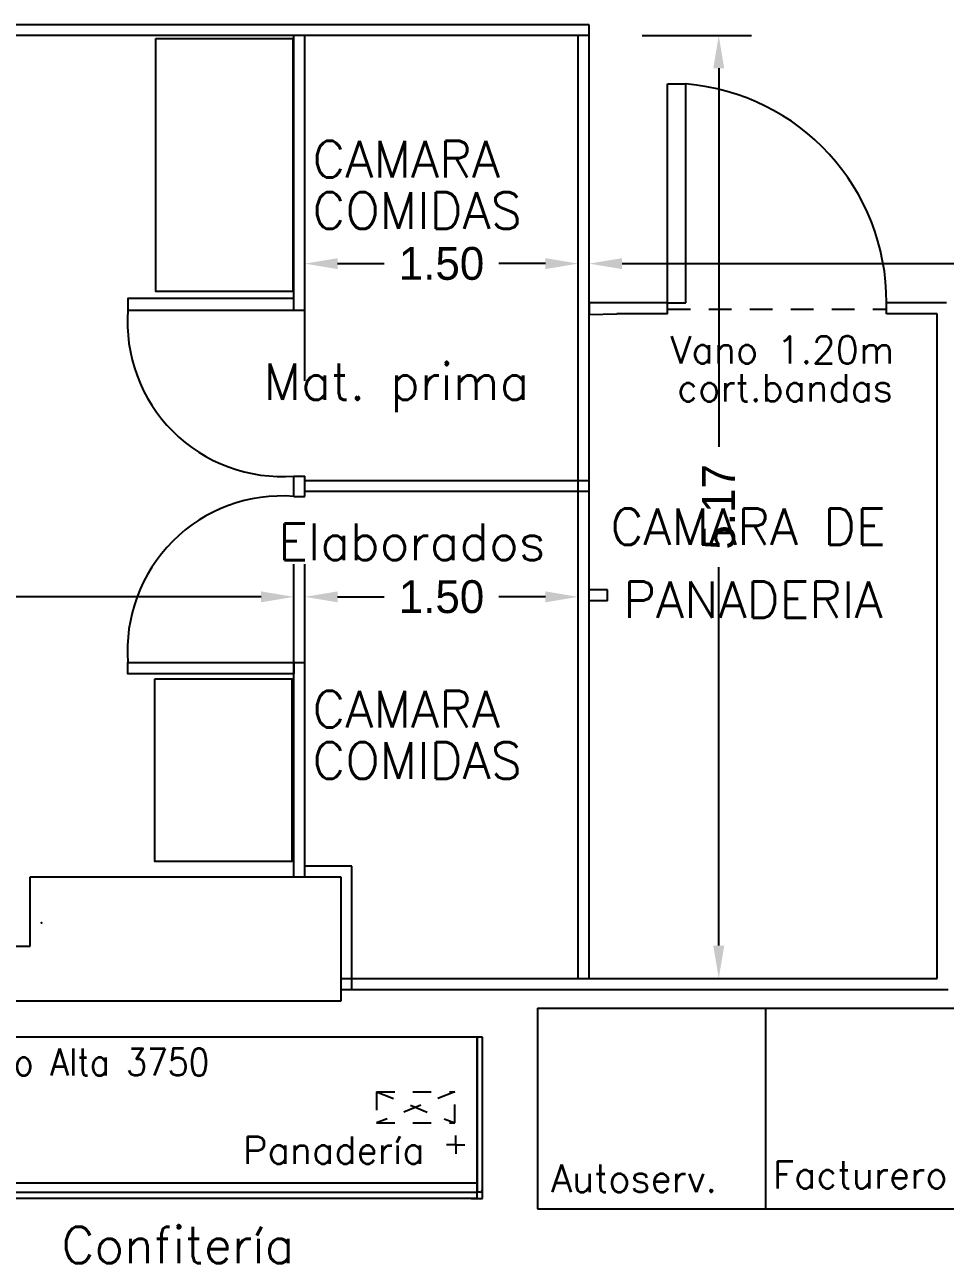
# Model space of a CAD drawing. Header units: metres. Extents: x 95 to 486, y 2972 to 3465.
# Drawn here: x 214.26 to 219.31, y 3025.98 to 3032.77 of the extents above; entities that cross this region are included whole.
import ezdxf
from ezdxf.enums import TextEntityAlignment as Align

# ---------------------------------------------------------------- set-up
doc = ezdxf.new("R2010")
doc.units = ezdxf.units.M
doc.linetypes.add('HIDDEN2', pattern=[0.1875, 0.125, -0.0625])
doc.linetypes.add('TRATTEGGIATA2', pattern=[0.375, 0.25, -0.125])
for name, color, linetype in [('0_CAMARAS', 4, 'Continuous'), ('0_MUROS', 7, 'Continuous'), ('C_COTAS', 5, 'Continuous'), ('E_EXHIBIDORAS', 1, 'Continuous'), ('E_GONDOLAS', 1, 'Continuous'), ('E_INOXIGAS', 1, 'Continuous'), ('T_TEXTOS', 3, 'Continuous'), ('T_TEXTOS-EQUIPAMIENTO', 5, 'Continuous')]:
    doc.layers.add(name, color=color, linetype=linetype)
doc.styles.add('ROMANS', font='romans.shx', dxfattribs={"width": 0.8, "height": 0.15})
doc.styles.add('TESTI15', font='romans.shx', dxfattribs={"width": 0.9, "height": 1.5})
doc.dimstyles.new('STANDARD$0', dxfattribs={"dimtxt": 0.2, "dimasz": 0.18, "dimexe": 0.18, "dimexo": 0.0625, "dimgap": 0.09, "dimtad": 0, "dimzin": 0, "dimdsep": 46, "dimtxsty": 'ROMANS', "dimblk": 'OBLIQUE', "dimsah": 1, "dimcen": 0.09, "dimse1": 1, "dimse2": 1, "dimadec": 0, "dimazin": 0, "dimtfac": 1, "dimtofl": 0, "dimtmove": 0, "dimatfit": 3, "dimldrblk": 'OBLIQUE', "dimfxl": 1, "dimtolj": 1, "dimtzin": 0, "dimarcsym": 0})

# ---------------------------------------------------------------- blocks, each defined once
blk = doc.blocks.new('lateral derecho')
at = {"layer": 'E_EXHIBIDORAS', "color": 1}
for p, q in [((412153.2, 429715.3), (412153.2, 430550.3)), ((412153.2, 430550.3), (412153.2, 429700.3)), ((412153.2, 430550.3), (412153.2, 429700.3)), ((412153.2, 430550.3), (412153.2, 429700.3))]:
    blk.add_line(p, q, dxfattribs=at)
at = {"layer": 'E_EXHIBIDORAS'}
for p in [(412153.2, 429665.3), (412183.2, 430550.3)]:
    blk.add_line(p, (412153.2, 430550.3), dxfattribs=at)
at = {"layer": 'E_EXHIBIDORAS', "color": 3, "linetype": 'ByBlock'}
for p, q in [((412153.2, 429665.3), (412153.2, 430550.3)), ((412183.2, 429665.3), (412183.2, 430550.3)), ((412183.2, 429665.3), (412183.2, 430550.3)), ((412183.2, 429665.3), (412183.2, 430550.3)), ((412168.2, 429700.3), (412153.2, 429700.3)), ((412153.2, 429665.3), (412183.2, 429665.3))]:
    blk.add_line(p, q, dxfattribs=at)
at = {"layer": 'E_EXHIBIDORAS', "color": 3}
blk.add_line((412183.2, 429665.3), (412183.2, 430550.3), dxfattribs=at)
at = {"layer": 'E_EXHIBIDORAS', "color": 1, "linetype": 'ByBlock'}
blk.add_line((412183.2, 429665.3), (412183.2, 429715.3), dxfattribs=at)
at = {"layer": 'E_EXHIBIDORAS', "color": 3, "linetype": 'ByBlock'}
blk.add_arc((412167.3, 429716.1), 15.8, 272.96352, 357.03648, dxfattribs=at)
blk = doc.blocks.new('3750')
at = {"layer": 'E_EXHIBIDORAS'}
for p, q in [((411945.5, 430550.3), (408195.5, 430550.3)), ((408195.5, 430550.3), (408195.5, 429700.3)), ((411945.5, 430550.3), (411945.5, 429700.3)), ((408317.1, 429960.3), (408267.1, 429960.3)), ((408317.1, 429960.3), (408317.1, 430010.3)), ((408317.1, 429960.3), (408317.1, 429910.3)), ((408317.1, 429960.3), (408367.1, 429960.3)), ((411830.5, 429960.3), (411780.5, 429960.3)), ((411830.5, 429960.3), (411830.5, 430010.3)), ((411830.5, 429960.3), (411830.5, 429910.3)), ((411830.5, 429960.3), (411880.5, 429960.3)), ((408455.5, 429902.3), (408467, 429930.3)), ((408466.8, 429874.4), (408455.5, 429902.3)), ((408467, 429930.3), (408494.9, 429942.2)), ((408494.9, 429942.2), (408523.6, 429930.7)), ((408523.6, 429930.7), (408535.5, 429902.2)), ((408535.5, 429902.2), (408523.9, 429874.1)), ((408495.5, 429862.3), (408466.8, 429874.4)), ((408523.9, 429874.1), (408495.5, 429862.3)), ((408195.5, 429700.3), (411945.5, 429700.3)), ((410695.5, 429665.3), (408195.5, 429665.3)), ((411915.5, 429665.3), (411945.5, 429665.3))]:
    blk.add_line(p, q, dxfattribs=at)
at = {"layer": 'E_EXHIBIDORAS', "linetype": 'TRATTEGGIATA2'}
for p, q in [((411395.5, 430250.3), (411825.5, 430250.3)), ((411395.5, 430250.3), (411825.5, 430080.3)), ((411825.5, 430250.3), (411395.5, 430080.3)), ((411395.5, 430250.3), (411395.5, 430080.3)), ((411825.5, 430080.3), (411825.5, 430250.3)), ((411395.5, 430080.3), (411825.5, 430080.3))]:
    blk.add_line(p, q, dxfattribs=at)
at = {"layer": 'E_EXHIBIDORAS', "color": 3}
for p, q in [((408195.5, 429752.3), (411945.5, 429752.3)), ((411945.5, 429665.3), (408195.5, 429665.3))]:
    blk.add_line(p, q, dxfattribs=at)
at = {"layer": 'E_EXHIBIDORAS', "color": 5, "style": 'TESTI15', "width": 0.9}
blk.add_text('Autoservicio Alta 3750', height=147.999, dxfattribs=at).set_placement((409469, 430416.8), align=Align.MIDDLE)
blk = doc.blocks.new('*D97')
at = {"layer": 'C_COTAS', "color": 0, "lineweight": -2, "transparency": 16777216}
for p, q in [((209.5658, 3028.9922), (209.5658, 3029.8148)), ((215.7335, 3028.8511), (215.7335, 3029.8148)), ((209.7458, 3029.6348), (212.3197, 3029.6348)), ((215.5535, 3029.6348), (212.9797, 3029.6348))]:
    blk.add_line(p, q, dxfattribs=at)
at = {"layer": 'C_COTAS', "color": 0, "transparency": 16777216}
for points in [[(209.7458, 3029.6648), (209.7458, 3029.6048), (209.5658, 3029.6348)], [(215.5535, 3029.6648), (215.5535, 3029.6048), (215.7335, 3029.6348)]]:
    blk.add_solid(points, dxfattribs=at)
at = {"layer": 'DEFPOINTS', "color": 0, "transparency": 16777216}
for p in [(215.7335, 3029.6348), (209.5658, 3028.9297), (215.7335, 3028.7886)]:
    blk.add_point(p, dxfattribs=at)
at = {"layer": 'C_COTAS', "color": 0, "transparency": 16777216, "insert": (212.6497, 3029.6348), "char_height": 0.18, "attachment_point": 5}
blk.add_mtext('\\A1;6.17', dxfattribs=at)
blk = doc.blocks.new('*D98')
at = {"layer": 'C_COTAS', "color": 0, "lineweight": -2, "transparency": 16777216}
for p, q in [((215.7935, 3028.9922), (215.7935, 3029.8148)), ((217.2935, 3028.8511), (217.2935, 3029.8148)), ((215.9735, 3029.6348), (216.2285, 3029.6348)), ((217.1135, 3029.6348), (216.8585, 3029.6348))]:
    blk.add_line(p, q, dxfattribs=at)
at = {"layer": 'C_COTAS', "color": 0, "transparency": 16777216}
for points in [[(215.9735, 3029.6648), (215.9735, 3029.6048), (215.7935, 3029.6348)], [(217.1135, 3029.6648), (217.1135, 3029.6048), (217.2935, 3029.6348)]]:
    blk.add_solid(points, dxfattribs=at)
at = {"layer": 'DEFPOINTS', "color": 0, "transparency": 16777216}
for p in [(217.2935, 3029.6348), (215.7935, 3028.9297), (217.2935, 3028.7886)]:
    blk.add_point(p, dxfattribs=at)
at = {"layer": 'C_COTAS', "color": 0, "transparency": 16777216, "insert": (216.5435, 3029.6348), "char_height": 0.18, "attachment_point": 5}
blk.add_mtext('\\A1;1.50', dxfattribs=at)
blk = doc.blocks.new('*D99')
at = {"layer": 'C_COTAS', "color": 0, "lineweight": -2, "transparency": 16777216}
for p, q in [((215.7935, 3030.819), (215.7935, 3031.6416)), ((217.2935, 3030.6778), (217.2935, 3031.6416)), ((215.9735, 3031.4616), (216.2285, 3031.4616)), ((217.1135, 3031.4616), (216.8585, 3031.4616))]:
    blk.add_line(p, q, dxfattribs=at)
at = {"layer": 'C_COTAS', "color": 0, "transparency": 16777216}
for points in [[(215.9735, 3031.4916), (215.9735, 3031.4316), (215.7935, 3031.4616)], [(217.1135, 3031.4916), (217.1135, 3031.4316), (217.2935, 3031.4616)]]:
    blk.add_solid(points, dxfattribs=at)
at = {"layer": 'DEFPOINTS', "color": 0, "transparency": 16777216}
for p in [(217.2935, 3031.4616), (215.7935, 3030.7565), (217.2935, 3030.6153)]:
    blk.add_point(p, dxfattribs=at)
at = {"layer": 'C_COTAS', "color": 0, "transparency": 16777216, "insert": (216.5435, 3031.4616), "char_height": 0.18, "attachment_point": 5}
blk.add_mtext('\\A1;1.50', dxfattribs=at)
blk = doc.blocks.new('*D100')
at = {"layer": 'C_COTAS', "color": 0, "lineweight": -2, "transparency": 16777216}
for p, q in [((217.6436, 3032.7126), (218.244, 3032.7126)), ((218.064, 3032.5326), (218.064, 3030.4579)), ((218.064, 3027.7233), (218.064, 3029.7979)), ((217.6436, 3027.5433), (218.244, 3027.5433))]:
    blk.add_line(p, q, dxfattribs=at)
at = {"layer": 'C_COTAS', "color": 0, "transparency": 16777216}
for points in [[(218.034, 3032.5326), (218.094, 3032.5326), (218.064, 3032.7126)], [(218.034, 3027.7233), (218.094, 3027.7233), (218.064, 3027.5433)]]:
    blk.add_solid(points, dxfattribs=at)
at = {"layer": 'DEFPOINTS', "color": 0, "transparency": 16777216}
for p in [(217.5811, 3032.7126), (218.064, 3032.7126), (217.5811, 3027.5433)]:
    blk.add_point(p, dxfattribs=at)
at = {"layer": 'C_COTAS', "color": 0, "transparency": 16777216, "insert": (218.064, 3030.1279), "char_height": 0.18, "attachment_point": 5, "rotation": 90}
blk.add_mtext('\\A1;5.17', dxfattribs=at)
blk = doc.blocks.new('*D102')
at = {"layer": 'C_COTAS', "color": 0, "lineweight": -2, "transparency": 16777216}
for p, q in [((217.3535, 3031.3088), (217.3535, 3031.6416)), ((224.3634, 3031.2918), (224.3634, 3031.6416)), ((217.5335, 3031.4616), (220.5434, 3031.4616)), ((224.1834, 3031.4616), (221.1734, 3031.4616))]:
    blk.add_line(p, q, dxfattribs=at)
at = {"layer": 'C_COTAS', "color": 0, "transparency": 16777216}
for points in [[(217.5335, 3031.4916), (217.5335, 3031.4316), (217.3535, 3031.4616)], [(224.1834, 3031.4916), (224.1834, 3031.4316), (224.3634, 3031.4616)]]:
    blk.add_solid(points, dxfattribs=at)
at = {"layer": 'DEFPOINTS', "color": 0, "transparency": 16777216}
for p in [(224.3634, 3031.4616), (217.3535, 3031.2463), (224.3634, 3031.2293)]:
    blk.add_point(p, dxfattribs=at)
at = {"layer": 'C_COTAS', "color": 0, "transparency": 16777216, "insert": (220.8584, 3031.4616), "char_height": 0.18, "attachment_point": 5}
blk.add_mtext('\\A1;7.01', dxfattribs=at)

msp = doc.modelspace()

# ---------------------------------------------------------------- linework, layer by layer
at = {"layer": '0_CAMARAS'}
for p, q in [((217.3535, 3032.771), (213.0477, 3032.771)), ((217.3535, 3027.5433), (217.3535, 3032.771)), ((217.3535, 3032.7125), (213.0477, 3032.711)), ((215.7335, 3031.2069), (215.7335, 3032.711)), ((215.7935, 3031.2069), (215.7935, 3032.711)), ((217.2935, 3027.5433), (217.2935, 3032.711)), ((217.7837, 3031.2463), (217.7837, 3032.4463)), ((217.7837, 3032.4463), (217.8837, 3032.4463)), ((217.8837, 3031.2463), (217.8837, 3032.4463)), ((215.7335, 3031.2069), (215.7935, 3031.2069)), ((217.7837, 3031.2463), (217.8837, 3031.2463)), ((217.7837, 3031.1863), (217.7837, 3031.2463)), ((218.9837, 3031.1863), (218.9837, 3031.2463)), ((215.7335, 3030.1856), (215.7335, 3030.2969)), ((215.7335, 3030.2969), (215.7935, 3030.2969)), ((215.7935, 3030.1856), (215.7935, 3030.2969)), ((215.7935, 3030.2734), (217.3535, 3030.2734)), ((215.7335, 3030.1856), (215.7935, 3030.1856)), ((215.7935, 3030.2134), (217.3535, 3030.2134)), ((217.4535, 3029.6734), (217.3535, 3029.6734)), ((217.4535, 3029.6134), (217.4535, 3029.6734)), ((217.4535, 3029.6134), (217.3535, 3029.6134)), ((215.7335, 3028.0993), (215.7335, 3029.2756)), ((215.7335, 3029.2756), (215.7935, 3029.2756)), ((215.7935, 3028.0993), (215.7935, 3029.2756)), ((215.9921, 3027.5433), (218.4888, 3027.5433)), ((215.9921, 3027.4833), (218.4888, 3027.4833))]:
    msp.add_line(p, q, dxfattribs=at)
at = {"layer": '0_CAMARAS', "ltscale": 0.25}
for p, q in [((217.3535, 3031.2463), (217.3535, 3031.1829)), ((217.7837, 3031.2463), (217.3535, 3031.2463)), ((217.3535, 3031.1829), (217.5046, 3031.1863)), ((217.7837, 3031.1863), (217.5046, 3031.1863)), ((219.2627, 3031.2463), (218.9837, 3031.2463)), ((219.2627, 3031.1863), (218.9837, 3031.1863)), ((219.3127, 3031.2463), (219.2627, 3031.2463)), ((219.2627, 3030.5433), (219.2627, 3031.1863)), ((219.2627, 3027.5433), (219.2627, 3030.5433)), ((219.2627, 3029.1263), (219.2627, 3029.1863)), ((219.2627, 3027.5433), (219.2627, 3029.1263)), ((216.0521, 3028.1593), (215.7935, 3028.1593)), ((216.0521, 3028.0993), (216.0521, 3028.1593)), ((216.0521, 3027.4833), (216.0521, 3028.0993)), ((218.4888, 3027.5433), (219.2627, 3027.5433)), ((215.9921, 3027.4833), (216.0521, 3027.4833)), ((218.4888, 3027.4833), (219.2627, 3027.4833)), ((219.2627, 3027.4833), (219.3227, 3027.4833))]:
    msp.add_line(p, q, dxfattribs=at)
at = {"layer": '0_CAMARAS', "color": 3, "linetype": 'HIDDEN2'}
msp.add_line((217.7837, 3031.2128), (218.9837, 3031.2128), dxfattribs=at)
at = {"layer": '0_CAMARAS'}
for points in [[(215.7335, 3031.2069), (215.7335, 3031.2699), (214.8235, 3031.2699), (214.8235, 3031.2069)], [(215.7335, 3029.2756), (215.7335, 3029.2126), (214.8235, 3029.2126), (214.8235, 3029.2756)]]:
    msp.add_lwpolyline(points, close=True, dxfattribs=at)
at = {"layer": '0_CAMARAS', "color": 5}
msp.add_arc((217.7873, 3031.2539), 1.1963, 359.63814, 85.38276, dxfattribs=at)
at = {"layer": '0_CAMARAS'}
for centre, start, end in [((215.6687, 3031.1421), 175.62053, 274.37947), ((215.6687, 3029.3404), 85.62053, 184.37947)]:
    msp.add_arc(centre, 0.8477, start, end, dxfattribs=at)
at = {"layer": '0_MUROS', "ltscale": 0.25}
for p, q in [((214.2881, 3027.7193), (214.2881, 3028.0993)), ((214.2881, 3028.0993), (215.9921, 3028.0993)), ((215.9921, 3028.0993), (215.9921, 3027.4193)), ((215.9921, 3027.4193), (213.2545, 3027.4193))]:
    msp.add_line(p, q, dxfattribs=at)
at = {"layer": '0_MUROS'}
msp.add_line((212.9745, 3027.7193), (214.2881, 3027.7193), dxfattribs=at)
at = {"layer": 'E_GONDOLAS'}
for p, q in [((217.0702, 3027.3802), (221.8202, 3027.3802)), ((217.0702, 3027.3802), (217.0702, 3026.2802)), ((218.3202, 3027.3802), (218.3202, 3026.2802)), ((217.0702, 3026.2802), (221.8202, 3026.2802))]:
    msp.add_line(p, q, dxfattribs=at)
at = {"layer": 'E_INOXIGAS'}
for points in [[(214.9774, 3032.6957), (215.7274, 3032.6957), (215.7274, 3031.3081), (214.9774, 3031.3081)], [(214.9719, 3029.1849), (215.7219, 3029.1849), (215.7219, 3028.1849), (214.9719, 3028.1849)]]:
    msp.add_lwpolyline(points, close=True, dxfattribs=at)
at = {"layer": 'E_INOXIGAS', "color": 8}
msp.add_point((214.3496, 3027.8485), dxfattribs=at)
msp.add_point((214.3496, 3027.8485), dxfattribs=at)

# ---------------------------------------------------------------- block references
at = {"layer": 'E_EXHIBIDORAS', "xscale": 0.001, "yscale": 0.001, "zscale": 0.001}
for name, p in [('3750', (-195.2089, 2596.6709)), ('lateral derecho', (-195.4145, 2596.6709))]:
    msp.add_blockref(name, p, dxfattribs=at)

# ---------------------------------------------------------------- texts
at = {"layer": 'T_TEXTOS', "style": 'ROMANS'}
for s, p in [('CAMARA', (215.8359, 3031.9341)), ('COMIDAS', (215.8359, 3031.6525)), ('Mat. prima', (215.5683, 3030.7142)), ('CAMARA DE ', (217.4708, 3029.9197)), ('Elaborados', (215.6473, 3029.8361)), ('PANADERIA', (217.54, 3029.5198)), ('CAMARA', (215.8359, 3028.9193)), ('COMIDAS', (215.8359, 3028.6377)), ('Confitería', (214.4596, 3025.9819))]:
    msp.add_text(s, height=0.2, dxfattribs=at).set_placement(p)
at = {"layer": 'T_TEXTOS-EQUIPAMIENTO', "style": 'ROMANS'}
for s, p in [('Vano 1.20m', (218.4121, 3030.9889)), ('cort.bandas', (218.4266, 3030.7809))]:
    msp.add_text(s, height=0.15, dxfattribs=at).set_placement(p, align=Align.MIDDLE_CENTER)
for s, p in [('Panadería', (215.4536, 3026.5271)), ('Autoserv.', (217.1432, 3026.3723)), ('Facturero', (218.3613, 3026.3915))]:
    msp.add_text(s, height=0.15, dxfattribs=at).set_placement(p)

# ---------------------------------------------------------------- dimensions: what is measured, and where the dimension line sits
at = {"layer": 'C_COTAS'}
dim = msp.add_linear_dim(base=(218.064, 3032.7126), p1=(217.5811, 3027.5433), p2=(217.5811, 3032.7126), angle=90, dimstyle='STANDARD$0', override={"dimtxt": 0.18, "dimtxsty": 'Standard', "dimsah": 0, "dimse1": 0, "dimse2": 0}, dxfattribs=at)
dim.commit()
dim.dimension.update_dxf_attribs({"geometry": '*D100', "text_midpoint": (218.064, 3030.1279)})
for base, p1, p2, picture, middle in [((217.2935, 3031.4616), (215.7935, 3030.7565), (217.2935, 3030.6153), '*D99', (216.5435, 3031.4616)), ((224.3634, 3031.4616), (217.3535, 3031.2463), (224.3634, 3031.2293), '*D102', (220.8584, 3031.4616)), ((215.7335, 3029.6348), (209.5658, 3028.9297), (215.7335, 3028.7886), '*D97', (212.6497, 3029.6348)), ((217.2935, 3029.6348), (215.7935, 3028.9297), (217.2935, 3028.7886), '*D98', (216.5435, 3029.6348))]:
    dim = msp.add_linear_dim(base=base, p1=p1, p2=p2, dimstyle='STANDARD$0', override={"dimtxt": 0.18, "dimtxsty": 'Standard', "dimsah": 0, "dimse1": 0, "dimse2": 0}, dxfattribs=at)
    dim.commit()
    dim.dimension.update_dxf_attribs({"geometry": picture, "text_midpoint": middle})

doc.saveas('drawing.dxf')
